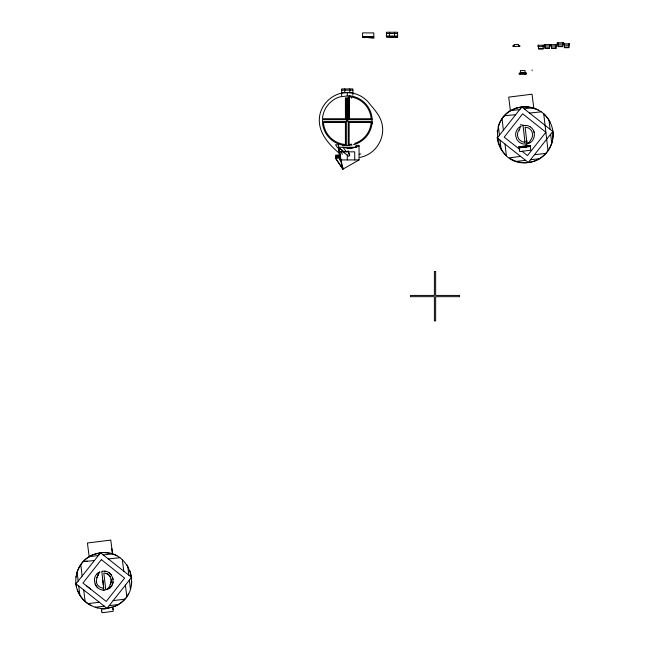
<?xml version="1.0" encoding="UTF-8"?>
<svg xmlns="http://www.w3.org/2000/svg" width="645" height="645" viewBox="0 0 645 645"><rect width="100%" height="100%" fill="white"/><g stroke="black" fill="none" stroke-linecap="round" stroke-linejoin="round"><path stroke-width="0.97" d="M372.06 118.745L349.147 118.745L349.155 97.226M102.636 571.252L101.765 571.349L103.732 588.127L102.297 587.998A7.522 7.522 0 0 1 99.669 586.926C93.831 583.298 96.911 576.203 99.846 572.018C89.679 576.09 95.283 592.602 105.788 589.804L103.821 573.026C113.23 573.26 112.698 585.378 106.562 589.578C117.35 586.861 113.609 569.454 102.773 571.236M94.42 579.766L94.452 579.315M95.347 553.894C79.238 558.393 70.845 578.67 78.827 593.303C83.076 601.721 91.767 607.598 101.152 608.461C104.99 611.5 114.923 602.422 113.06 611.347L101.942 612.75L101.41 608.525L101.708 610.896M113.157 606.913C146.189 595.48 130.814 545.356 97.46 553.337M131.443 584.942L131.774 581.443M516.621 108.029C485.33 116.922 494.876 167.523 528.303 162.484C540.937 161.298 551.709 150.374 552.838 137.764C555.151 122.623 540.905 103.764 524.49 109.07M497.384 130.338L497.255 131.669M76.021 577.17L76.118 576.203M130.677 588.385L130.443 589.046L129.387 580.081L131.564 577.315L130.064 570.922M498.15 126.904L499.335 123.598A28.025 28.025 0 0 1 510.784 110.609L519.676 109.61L521.789 106.941L552.829 131.451L552.926 132.064A28.017 28.017 0 0 1 509.316 157.88L520.596 156.396M335.513 157.436L339.842 157.316M96.766 577.726L97.701 576.074M127.895 594.827L128.436 593.771M528.723 143.053L527.828 143.714L528.94 142.755A5.821 5.821 0 0 0 530.085 140.884L531.641 138.417A7.579 7.579 0 0 0 532.609 134.781L532.101 131.991A7.579 7.579 0 0 0 530.601 129.564L528.328 127.895L525.095 127.162L527.062 143.94L523.2 143.948A9.393 9.393 0 0 1 519.926 142.618L518.975 141.916A9.482 9.482 0 0 1 516.758 139.175L515.694 135.813L515.718 133.451A9.385 9.385 0 0 1 516.838 130.105L518.241 128.202A9.449 9.449 0 0 1 521.112 126.154A3.886 3.886 0 0 0 520.136 127.242L519.596 129.468L518.451 131.008A7.579 7.579 0 0 0 517.459 134.644M107.626 588.7L107.255 589.119M110.093 584.717L110.376 584.281A7.563 7.563 0 0 0 111.343 580.645L111.343 580.645M83.745 589.99L85.084 601.414M98.306 575.348L98.314 574.961A3.959 3.959 0 0 1 98.645 573.542M505.027 144.109L506.349 155.55M129.387 580.081L107.038 608.348L75.989 583.838L100.523 552.805L102.886 552.58M131.661 577.928L131.564 577.315L100.523 552.805L98.411 555.474L89.155 556.716L87.43 543.001L110.779 540.067L112.536 554.007M101.305 559.707L82.939 583.024L106.223 601.43L124.614 578.13L101.386 559.667M522.619 106.86L527.675 106.828L533.802 108.142L532.044 94.202L508.695 97.137L510.421 110.851L517.226 107.82L521.789 106.941L497.255 137.974L528.303 162.484L552.829 131.451M111.142 586.426L109.715 587.885M519.104 130.048L519.58 129.484M503.076 117.358L504.519 115.729L515.653 114.697M108.166 608.235L114.915 606.276A28.122 28.122 0 0 0 123.59 600.374L125.735 597.947M528.529 143.255L528.239 143.553C535.406 141.376 536.64 130.564 530.166 126.807M342.616 145.069L346.349 145.456L346.349 121.55L348.219 119.68L372.117 119.68M100.523 552.805L92.646 554.877L86.607 558.449A27.92 27.92 0 0 0 81.641 563.416A28.041 28.041 0 0 0 76.876 572.768M336.94 157.436L335.513 158.194M346.349 151.825L342.955 147.254L349.042 148.568L355.935 147.254L355.935 145.383L359.047 145.383L359.047 159.928L342.874 169.167L335.513 158.291L335.513 157.13L339.197 156.195M340.181 156.356L335.513 157.912M347.284 148.568L355.935 147.254L359.047 146.02M515.315 108.505L520.652 107.046L528.392 106.941M339.27 156.275L335.666 157.283L339.455 156.195M353.46 144.682L354.976 144.295A24.897 24.897 0 0 0 371.98 123.735L371.98 117.495A24.897 24.897 0 0 0 348.848 95.766L339.584 96.935A24.897 24.897 0 0 0 322.581 117.495L322.581 123.735A24.897 24.897 0 0 0 345.72 145.464M359.305 154.308L360.821 153.921M359.894 157.372C374.019 154.953 384.493 140.529 382.429 126.347C381.397 116.245 373.681 108.965 367.698 101.442C362.853 96.315 356.08 93.13 349.042 92.662M525.119 147.052L530.238 145.867L530.779 150.188L519.66 151.591L519.04 146.649L530.238 145.867M517.846 107.675L518.725 107.473M95.952 553.676L96.581 553.539M530.117 126.823A9.385 9.385 0 0 0 526.86 125.501L523.031 125.485L524.998 142.263C520.934 142.368 517.371 138.675 517.484 134.644M345.526 92.662C332.465 93.299 320.952 104.111 319.493 117.108C317.63 132.056 328.861 144.698 339.633 153.502M349.147 144.48L351.775 144.149M351.944 145.069L346.349 145.456M519.193 147.882L530.311 146.488M99.33 602.261L87.897 603.631M534.431 154.736L545.872 153.357M113.165 600.6L124.606 599.221M525.57 160.331L516.597 161.371M530.456 159.758L539.454 158.718M118.188 604.583L109.19 605.623M104.305 606.195L95.331 607.235L97.677 607.913M103.216 554.934L112.238 553.926L104.434 552.628M529.553 113.069L541.163 111.835M87.188 561.174L83.253 561.593L94.388 560.561M108.279 558.933L119.897 557.699L119.519 557.401M362.579 37.265L373.778 37.886L373.778 32.911L362.579 32.911L362.579 37.265L367.803 36.733M107.038 608.348L101.152 608.461M519.04 146.649L530.238 145.923L519.04 146.649L519.12 147.27L526.118 147.012M323.855 122.477L323.435 122.485L345.414 122.485L345.414 145.423M386.411 33.492L397.61 33.492M386.411 35.983L397.61 35.983M397.61 36.515L386.411 36.515L397.61 37.233L397.61 32.25L386.411 32.25L386.411 37.233L397.61 37.233M362.579 36.644L373.778 36.644M514.057 45.803L512.815 45.803L512.815 46.424L519.91 46.424L519.91 45.803L518.661 45.803M558.127 46.013L562.73 46.013M564.359 47.085L568.971 47.085M544.936 47.827L549.54 47.827M551.459 47.915L556.071 47.915M538.535 48.488L543.138 48.488M520.418 72.756L525.03 72.756M341.681 90.171L352.888 90.171M341.681 92.662L352.888 92.662M323.435 118.745L345.414 118.745L345.414 97.75M323.443 119.68L346.349 119.68L348.219 121.55L372.117 121.55M323.443 121.55L346.349 121.55M372.06 122.485L349.147 122.485L349.147 145.423M355.935 147.254L338.625 147.254L338.625 144.762L335.513 144.762L337.778 147.995M335.513 155.106L339.842 155.106M335.513 156.042L339.842 156.042M339.842 158.194L335.698 158.186L342.874 169.167L342.874 167.184M343.535 151.777L338.625 147.254L339.842 159.928L340.407 159.928L342.874 169.167L338.625 147.254L344.47 152.204M341.39 159.928L359.047 159.928M104.288 589.981L103.103 589.965M103.732 588.127L103.063 588.095M525.699 106.764L527.675 106.828M362.579 37.216L373.778 37.886M366.803 36.644L373.778 37.265M345.414 144.48L342.793 144.149A23.962 23.962 0 0 1 323.508 123.622L323.467 122.913M104.643 571.212L105.627 571.341M529.618 107.135L530.553 107.28M523.869 125.38L520.354 124.711M531.149 107.376L533.044 107.925M106.183 573.405L107.884 574.227M538.244 110.037L537.753 109.755A28.017 28.017 0 0 0 532.851 107.804M116.979 555.901L116.487 555.619A27.969 27.969 0 0 0 111.585 553.676M91.074 605.534L88.043 603.744A28.033 28.033 0 0 1 77.424 590.07L77.432 590.07M109.844 573.373L108.892 572.671M342.955 151.841L348.84 156.356M519.733 149.43L504.205 137.159L522.652 113.802L545.88 132.265L527.489 155.566L522.055 151.269M86.825 586.095L90.703 589.167M122.292 559.562L123.808 571.188M372.399 123.905L371.125 122.485L371.052 123.622A23.962 23.962 0 0 1 354.686 143.408M110.698 574.195L111.448 575.114M349.735 95.742L351.573 98.048M126.936 564.827L127.75 566.197L128.806 575.138M339.568 149.035L338.625 147.254L340.407 159.928M340.987 151.704L342.398 154.373M94.992 583.967L95.484 585.039A9.482 9.482 0 0 0 97.709 587.78M349.687 155.8L347.969 150.89M348.195 151.148L349.711 155.437M533.891 131.507L534.189 132.451M112.698 577.622L113.133 579.476M111.198 579.17L111.295 579.694M96.266 581.459L96.436 582.395M497.166 137.361L497.714 140.828A28.017 28.017 0 0 0 506.527 155.719M75.892 583.217L76.449 586.692M112.359 552.644L111.867 548.71M103.039 582.201L103.111 582.846M112.593 607.646L112.827 609.501M103.144 583.104L103.337 584.773M524.885 141.239L524.998 142.263M102.797 580.161L102.982 581.726M549.016 120.333L550.072 129.274M550.653 134.216L551.709 143.182M498.383 126.251L499.44 135.216M500.028 140.159L501.084 149.108M103.514 586.24L103.611 587.103M77.118 572.115L78.174 581.072M78.755 586.023L79.811 594.972M543.735 113.867L548.024 150.632M527.062 143.94L526.675 140.642M526.143 144.045L526.465 146.786M502.06 118.801L503.39 130.217M125.428 585.088L126.759 596.496M80.794 564.665L82.125 576.074M103.498 586.12L103.321 584.62M371.125 118.745L371.052 117.616A23.962 23.962 0 0 0 351.775 97.081M568.971 43.844L568.971 47.706L564.359 47.706L564.359 43.844M562.73 42.78L562.73 46.634L558.127 46.634L558.127 42.78M556.071 44.674L556.071 48.536L551.459 48.536L551.459 44.674M549.54 44.594L549.54 48.448L544.936 48.448L544.936 44.594M543.138 45.247L543.138 49.109L538.535 49.109L538.535 45.247M532.125 69.958L532.125 70.579M525.03 74.312L525.03 70.579L520.418 70.579L520.418 74.312M518.661 46.424L518.661 44.561L514.057 44.561L514.057 46.424M394.498 32.25L394.498 35.983M389.524 32.25L389.524 35.983M354.726 159.928L354.726 151.841L339.842 151.841L339.842 159.928M352.888 95.154L352.888 88.929L341.681 88.929L341.681 95.774M349.775 88.929L349.775 92.662M349.147 96.75L349.147 118.745M348.219 96.774L348.219 119.68M348.219 121.55L348.219 145.456M347.284 92.662L347.284 95.766M347.284 97.758L347.284 120.615M347.284 154.889L347.284 159.928M346.349 97.766L346.349 119.68M344.793 88.929L344.793 92.662M113.109 581.838A9.393 9.393 0 0 1 111.988 585.184M97.024 574.09A9.393 9.393 0 0 1 99.878 572.051M108.61 574.864A7.522 7.522 0 0 1 110.384 577.041M543.566 113.689A28.017 28.017 0 0 1 550 121.978M528.892 142.835A2.161 2.161 0 0 1 528.303 143.424M563.666 42.78L557.191 42.78L557.191 44.142L563.666 44.142L563.666 42.78M569.221 43.844L564.109 43.844L564.109 45.215L569.221 45.215L569.221 43.844M549.975 44.594L544.501 44.594L544.501 45.964L549.975 45.964L549.975 44.594M556.877 44.674L550.532 44.674L550.532 46.045L556.877 46.045L556.877 44.674M543.759 45.247L537.914 45.247L537.914 46.617L543.759 46.617L543.759 45.247M526.272 73.07L519.177 73.07L519.177 74.312L526.272 74.312L526.272 73.07M435.641 271.521L434.399 271.521L434.399 295.426L410.494 295.426L410.494 296.676L434.399 296.676L434.399 320.887L435.641 320.887L435.641 296.676L459.546 296.676L459.546 295.426L435.641 295.426L435.641 271.521"/></g></svg>
